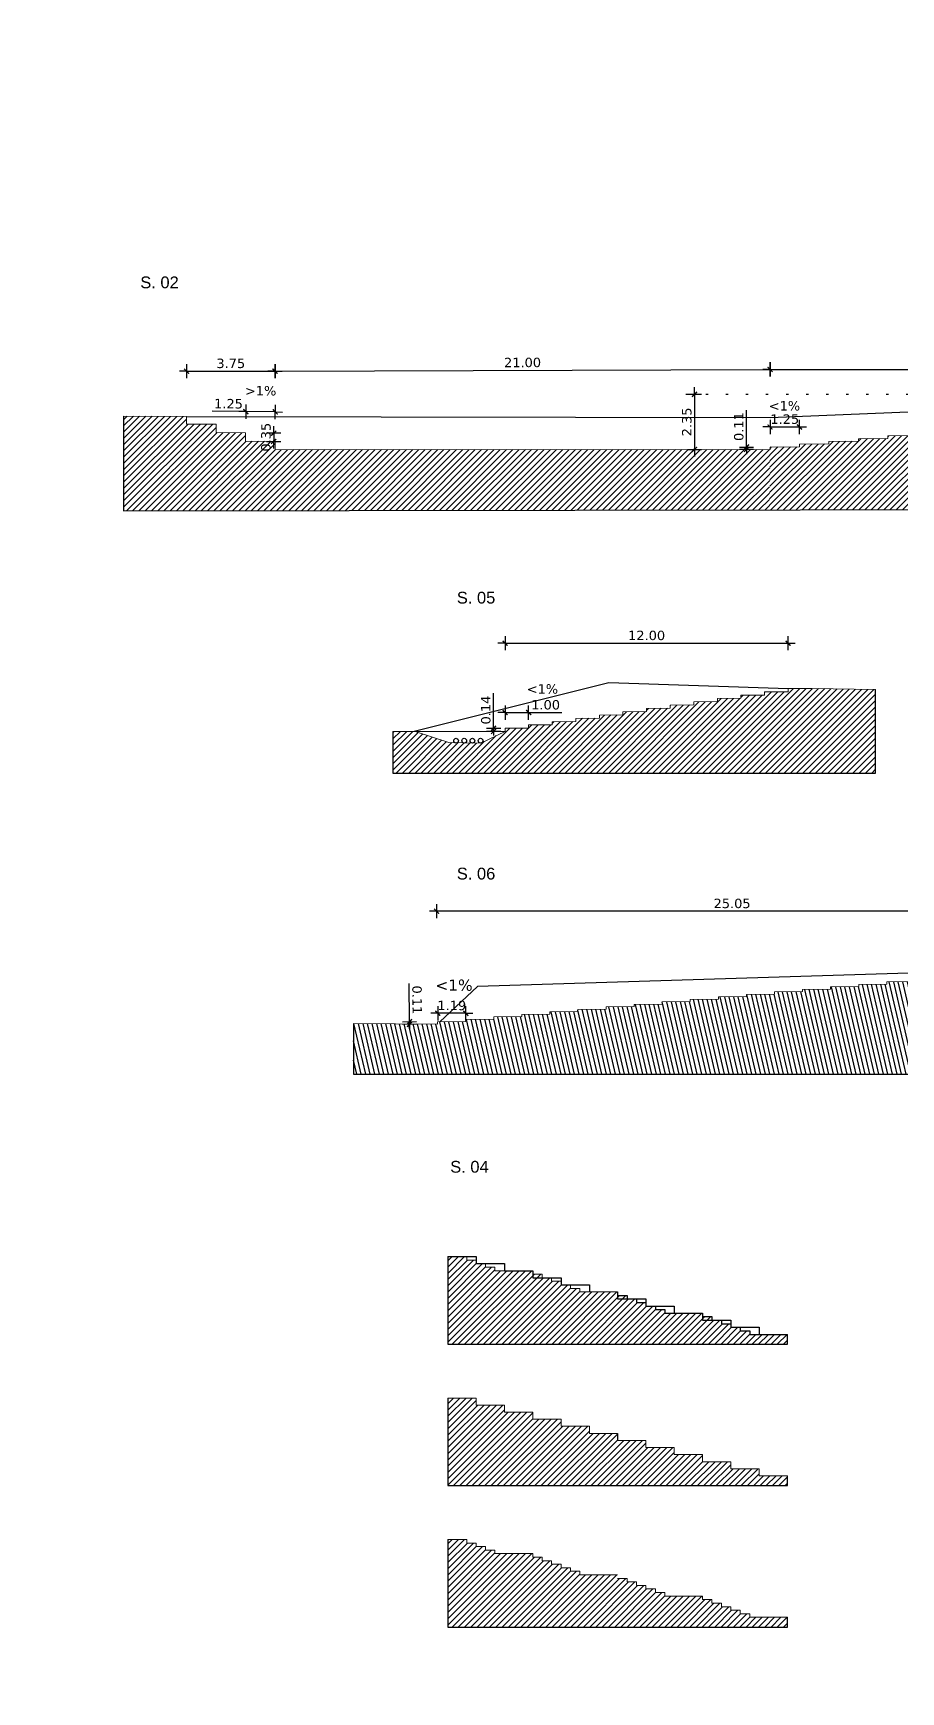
# Model space of a CAD drawing. Header units: metres. Extents: x -686 to 1359326, y 0 to 5497342.
# Drawn here: x 680902.1 to 680938.9, y 2748588.6 to 2748659 of the extents above; entities that cross this region are included whole.
import ezdxf
from ezdxf import colors
from ezdxf.entities.mleader import LeaderData, LeaderLine
from ezdxf.math import Vec2, Vec3

# ---------------------------------------------------------------- set-up
doc = ezdxf.new("R2010")
doc.units = ezdxf.units.M
doc.header["$LTSCALE"] = 5
doc.linetypes.add('XREF_MON_BUILDINGS$0$ACAD_ISO07W100', pattern=[3, 0, -3])
for name, color, linetype in [('00_XREF_MON_HSC_PAVEMENT', 7, 'Continuous'), ('00_XREF_MON_SHRUBS', 7, 'Continuous'), ('XREF_MON_BUILDINGS$0$01-TX-Length Dimensions', 251, 'Continuous'), ('XREF_MON_BUILDINGS$0$02-L-Profiles', 8, 'Continuous'), ('XREF_MON_BUILDINGS$0$A_TEXT_EDIT', 7, 'Continuous'), ('XREF_MON_BUILDINGS$0$COTAUX', 7, 'Continuous')]:
    doc.layers.add(name, color=color, linetype=linetype)
doc.layers.add('XREF_MON_BUILDINGS$0$00_AUX', color=3, linetype='Continuous', plot=False)
doc.layers.add('XREF_MON_BUILDINGS$0$02-L-Structures', color=4, linetype='Continuous', lineweight=15)
doc.layers.add('XREF_MON_SFT_SHRUBS$0$00-Signage', color=7, linetype='Continuous', lineweight=0)
doc.styles.add('XREF_MON_BUILDINGS$0$Arial_4', font='arial.ttf', dxfattribs={"height": 1.8})
doc.styles.add('XREF_MON_BUILDINGS$0$E200', font='verdana.ttf', dxfattribs={"height": 0.4})
doc.styles.add('XREF_MON_SFT_SHRUBS$0$TER-200', font='ARIALN.TTF', dxfattribs={"height": 1})
doc.dimstyles.new('XREF_MON_BUILDINGS$0$E200', dxfattribs={"dimscale": 0.03, "dimtxt": 12, "dimasz": 1, "dimexe": 0.1, "dimexo": 1, "dimgap": 4, "dimtad": 1, "dimzin": 0, "dimdsep": 46, "dimtxsty": 'XREF_MON_BUILDINGS$0$E200', "dimblk1": 'XREF_MON_BUILDINGS$0$LINCOT200', "dimblk2": 'XREF_MON_BUILDINGS$0$LINCOT200', "dimsah": 1, "dimcen": 0.1, "dimdle": 0.1, "dimse1": 1, "dimse2": 1, "dimclrt": 256, "dimadec": 0, "dimazin": 0, "dimtfac": 0.015385, "dimtofl": 0, "dimtmove": 0, "dimatfit": 3, "dimldrblk": 'XREF_MON_BUILDINGS$0$LINCOT200', "dimfxl": 1, "dimtolj": 1, "dimtzin": 0, "dimarcsym": 0})

# ---------------------------------------------------------------- blocks, each defined once
blk = doc.blocks.new('XREF_MON_BUILDINGS$0$LINCOT200')
for p, q in [((0, -10), (0, 10)), ((0, 0), (10, 0))]:
    blk.add_line(p, q)
at = {"const_width": 1.88}
blk.add_lwpolyline([(3.5, -3.5), (-3.5, 3.5)], dxfattribs=at)
at = {"layer": 'XREF_MON_BUILDINGS$0$COTAUX'}
blk.add_line((0, 0), (-1.2, 0), dxfattribs=at)
blk = doc.blocks.new('*D176')
at = {"layer": 'DEFPOINTS', "color": 0, "transparency": 16777216}
for p in [(680932.375, 2748641.428), (680933.369, 2748641.428), (680933.369, 2748641.323)]:
    blk.add_point(p, dxfattribs=at)
at = {"layer": 'XREF_MON_BUILDINGS$0$01-TX-Length Dimensions', "color": 0, "lineweight": -2, "transparency": 16777216}
for p, q in [((680932.375, 2748641.458), (680932.375, 2748642.991)), ((680932.375, 2748641.293), (680932.375, 2748641.263))]:
    blk.add_line(p, q, dxfattribs=at)
at = {"layer": 'XREF_MON_BUILDINGS$0$01-TX-Length Dimensions', "color": 0, "lineweight": -2, "transparency": 16777216, "xscale": 0.03, "yscale": 0.03, "zscale": 0.03}
for p, rotation in [((680932.375, 2748641.323), 90), ((680932.375, 2748641.428), 270)]:
    blk.add_blockref('XREF_MON_BUILDINGS$0$LINCOT200', p, dxfattribs=dict(at, rotation=rotation))
at = {"layer": 'XREF_MON_BUILDINGS$0$01-TX-Length Dimensions', "transparency": 16777216, "insert": (680932.047, 2748642.294), "char_height": 0.4, "attachment_point": 5, "rotation": 90, "style": 'XREF_MON_BUILDINGS$0$E200'}
blk.add_mtext('\\A1;0.11', dxfattribs=at)
blk = doc.blocks.new('*D177')
at = {"layer": 'DEFPOINTS', "color": 0, "transparency": 16777216}
for p in [(680957.098, 2748644.721), (680933.369, 2748640.051), (680957.098, 2748640.051)]:
    blk.add_point(p, dxfattribs=at)
at = {"layer": 'XREF_MON_BUILDINGS$0$01-TX-Length Dimensions', "color": 0, "lineweight": -2, "transparency": 16777216}
blk.add_line((680933.399, 2748644.721), (680957.068, 2748644.721), dxfattribs=at)
at = {"layer": 'XREF_MON_BUILDINGS$0$01-TX-Length Dimensions', "color": 0, "lineweight": -2, "transparency": 16777216, "xscale": 0.03, "yscale": 0.03, "zscale": 0.03, "rotation": 180}
blk.add_blockref('XREF_MON_BUILDINGS$0$LINCOT200', (680933.369, 2748644.721), dxfattribs=at)
at = {"layer": 'XREF_MON_BUILDINGS$0$01-TX-Length Dimensions', "color": 0, "lineweight": -2, "transparency": 16777216, "xscale": 0.03, "yscale": 0.03, "zscale": 0.03}
blk.add_blockref('XREF_MON_BUILDINGS$0$LINCOT200', (680957.098, 2748644.721), dxfattribs=at)
at = {"layer": 'XREF_MON_BUILDINGS$0$01-TX-Length Dimensions', "transparency": 16777216, "insert": (680945.234, 2748645.049), "char_height": 0.4, "attachment_point": 5, "style": 'XREF_MON_BUILDINGS$0$E200'}
blk.add_mtext('\\A1;23.75', dxfattribs=at)
blk = doc.blocks.new('*D178')
at = {"layer": 'DEFPOINTS', "color": 0, "transparency": 16777216}
for p in [(680957.098, 2748643.661), (680930.171, 2748641.323), (680957.098, 2748641.323)]:
    blk.add_point(p, dxfattribs=at)
at = {"layer": 'XREF_MON_BUILDINGS$0$01-TX-Length Dimensions', "color": 0, "lineweight": -2, "transparency": 16777216}
blk.add_line((680930.171, 2748643.631), (680930.171, 2748641.353), dxfattribs=at)
at = {"layer": 'XREF_MON_BUILDINGS$0$01-TX-Length Dimensions', "color": 0, "lineweight": -2, "transparency": 16777216, "xscale": 0.03, "yscale": 0.03, "zscale": 0.03}
for p, rotation in [((680930.171, 2748643.661), 90), ((680930.171, 2748641.323), 270)]:
    blk.add_blockref('XREF_MON_BUILDINGS$0$LINCOT200', p, dxfattribs=dict(at, rotation=rotation))
at = {"layer": 'XREF_MON_BUILDINGS$0$01-TX-Length Dimensions', "transparency": 16777216, "insert": (680929.843, 2748642.492), "char_height": 0.4, "attachment_point": 5, "rotation": 90, "style": 'XREF_MON_BUILDINGS$0$E200'}
blk.add_mtext('\\A1;2.35', dxfattribs=at)
blk = doc.blocks.new('*D179')
at = {"layer": 'DEFPOINTS', "color": 0, "transparency": 16777216}
for p in [(680911.148, 2748642.928), (680911.136, 2748641.677), (680912.386, 2748641.665)]:
    blk.add_point(p, dxfattribs=at)
at = {"layer": 'XREF_MON_BUILDINGS$0$01-TX-Length Dimensions', "color": 0, "lineweight": -2, "transparency": 16777216}
for p, q in [((680911.148, 2748642.928), (680909.724, 2748642.942)), ((680912.368, 2748642.915), (680911.178, 2748642.927))]:
    blk.add_line(p, q, dxfattribs=at)
at = {"layer": 'XREF_MON_BUILDINGS$0$01-TX-Length Dimensions', "color": 0, "lineweight": -2, "transparency": 16777216, "xscale": 0.03, "yscale": 0.03, "zscale": 0.03}
for p, rotation in [((680911.148, 2748642.928), 179.4270612937796), ((680912.398, 2748642.915), 359.4270612937797)]:
    blk.add_blockref('XREF_MON_BUILDINGS$0$LINCOT200', p, dxfattribs=dict(at, rotation=rotation))
at = {"layer": 'XREF_MON_BUILDINGS$0$01-TX-Length Dimensions', "transparency": 16777216, "insert": (680910.415, 2748643.263), "char_height": 0.4, "attachment_point": 5, "rotation": 359.42706, "style": 'XREF_MON_BUILDINGS$0$E200'}
blk.add_mtext('\\A1;1.25', dxfattribs=at)
blk = doc.blocks.new('*D159')
at = {"layer": 'DEFPOINTS', "color": 0, "transparency": 16777216}
for p in [(680911.136, 2748642.027), (680911.132, 2748641.677), (680912.328, 2748641.665)]:
    blk.add_point(p, dxfattribs=at)
at = {"layer": 'XREF_MON_BUILDINGS$0$01-TX-Length Dimensions', "color": 0, "lineweight": -2, "transparency": 16777216}
blk.add_line((680912.332, 2748641.985), (680912.329, 2748641.695), dxfattribs=at)
at = {"layer": 'XREF_MON_BUILDINGS$0$01-TX-Length Dimensions', "color": 0, "lineweight": -2, "transparency": 16777216, "xscale": 0.03, "yscale": 0.03, "zscale": 0.03}
for p, rotation in [((680912.332, 2748642.015), 89.42706130079189), ((680912.328, 2748641.665), 269.4270613007919)]:
    blk.add_blockref('XREF_MON_BUILDINGS$0$LINCOT200', p, dxfattribs=dict(at, rotation=rotation))
at = {"layer": 'XREF_MON_BUILDINGS$0$01-TX-Length Dimensions', "transparency": 16777216, "insert": (680912.002, 2748641.844), "char_height": 0.4, "attachment_point": 5, "rotation": 89.42706, "style": 'XREF_MON_BUILDINGS$0$E200'}
blk.add_mtext('\\A1;0.35', dxfattribs=at)
blk = doc.blocks.new('*D160')
at = {"layer": 'DEFPOINTS', "color": 0, "transparency": 16777216}
for p in [(680912.386, 2748644.644), (680908.636, 2748641.442), (680912.386, 2748641.442)]:
    blk.add_point(p, dxfattribs=at)
at = {"layer": 'XREF_MON_BUILDINGS$0$01-TX-Length Dimensions', "color": 0, "lineweight": -2, "transparency": 16777216}
blk.add_line((680908.666, 2748644.644), (680912.356, 2748644.644), dxfattribs=at)
at = {"layer": 'XREF_MON_BUILDINGS$0$01-TX-Length Dimensions', "color": 0, "lineweight": -2, "transparency": 16777216, "xscale": 0.03, "yscale": 0.03, "zscale": 0.03, "rotation": 180}
blk.add_blockref('XREF_MON_BUILDINGS$0$LINCOT200', (680908.636, 2748644.644), dxfattribs=at)
at = {"layer": 'XREF_MON_BUILDINGS$0$01-TX-Length Dimensions', "color": 0, "lineweight": -2, "transparency": 16777216, "xscale": 0.03, "yscale": 0.03, "zscale": 0.03}
blk.add_blockref('XREF_MON_BUILDINGS$0$LINCOT200', (680912.386, 2748644.644), dxfattribs=at)
at = {"layer": 'XREF_MON_BUILDINGS$0$01-TX-Length Dimensions', "transparency": 16777216, "insert": (680910.511, 2748644.972), "char_height": 0.4, "attachment_point": 5, "style": 'XREF_MON_BUILDINGS$0$E200'}
blk.add_mtext('\\A1;3.75', dxfattribs=at)
blk = doc.blocks.new('*D163')
at = {"layer": 'DEFPOINTS', "color": 0, "transparency": 16777216}
for p in [(680921.652, 2748629.499), (680922.137, 2748629.499), (680922.137, 2748629.369)]:
    blk.add_point(p, dxfattribs=at)
at = {"layer": 'XREF_MON_BUILDINGS$0$01-TX-Length Dimensions', "color": 0, "lineweight": -2, "transparency": 16777216}
for p, q in [((680921.652, 2748629.529), (680921.652, 2748630.985)), ((680921.652, 2748629.339), (680921.652, 2748629.309))]:
    blk.add_line(p, q, dxfattribs=at)
at = {"layer": 'XREF_MON_BUILDINGS$0$01-TX-Length Dimensions', "color": 0, "lineweight": -2, "transparency": 16777216, "xscale": 0.03, "yscale": 0.03, "zscale": 0.03}
for p, rotation in [((680921.652, 2748629.369), 89.99999998994228), ((680921.652, 2748629.499), 269.9999999899423)]:
    blk.add_blockref('XREF_MON_BUILDINGS$0$LINCOT200', p, dxfattribs=dict(at, rotation=rotation))
at = {"layer": 'XREF_MON_BUILDINGS$0$01-TX-Length Dimensions', "transparency": 16777216, "insert": (680921.324, 2748630.272), "char_height": 0.4, "attachment_point": 5, "rotation": 90, "style": 'XREF_MON_BUILDINGS$0$E200'}
blk.add_mtext('\\A1;0.14', dxfattribs=at)
blk = doc.blocks.new('*D164')
at = {"layer": 'DEFPOINTS', "color": 0, "transparency": 16777216}
for p in [(680934.137, 2748633.106), (680922.137, 2748629.369), (680934.137, 2748629.369)]:
    blk.add_point(p, dxfattribs=at)
at = {"layer": 'XREF_MON_BUILDINGS$0$01-TX-Length Dimensions', "color": 0, "lineweight": -2, "transparency": 16777216}
blk.add_line((680922.168, 2748633.106), (680934.108, 2748633.106), dxfattribs=at)
at = {"layer": 'XREF_MON_BUILDINGS$0$01-TX-Length Dimensions', "color": 0, "lineweight": -2, "transparency": 16777216, "xscale": 0.03, "yscale": 0.03, "zscale": 0.03}
for p, rotation in [((680922.138, 2748633.106), 179.9999999899423), ((680934.138, 2748633.106), 359.9999999899423)]:
    blk.add_blockref('XREF_MON_BUILDINGS$0$LINCOT200', p, dxfattribs=dict(at, rotation=rotation))
at = {"layer": 'XREF_MON_BUILDINGS$0$01-TX-Length Dimensions', "transparency": 16777216, "insert": (680928.138, 2748633.434), "char_height": 0.4, "attachment_point": 5, "rotation": 360, "style": 'XREF_MON_BUILDINGS$0$E200'}
blk.add_mtext('\\A1;12.00', dxfattribs=at)
blk = doc.blocks.new('*D165')
at = {"layer": 'DEFPOINTS', "color": 0, "transparency": 16777216}
for p in [(680922.137, 2748630.164), (680922.137, 2748629.499), (680923.137, 2748629.499)]:
    blk.add_point(p, dxfattribs=at)
at = {"layer": 'XREF_MON_BUILDINGS$0$01-TX-Length Dimensions', "color": 0, "lineweight": -2, "transparency": 16777216}
for p, q in [((680922.168, 2748630.164), (680923.108, 2748630.164)), ((680923.138, 2748630.164), (680924.546, 2748630.164))]:
    blk.add_line(p, q, dxfattribs=at)
at = {"layer": 'XREF_MON_BUILDINGS$0$01-TX-Length Dimensions', "color": 0, "lineweight": -2, "transparency": 16777216, "xscale": 0.03, "yscale": 0.03, "zscale": 0.03}
for p, rotation in [((680922.138, 2748630.164), 179.9999999899423), ((680923.138, 2748630.164), 359.9999999899423)]:
    blk.add_blockref('XREF_MON_BUILDINGS$0$LINCOT200', p, dxfattribs=dict(at, rotation=rotation))
at = {"layer": 'XREF_MON_BUILDINGS$0$01-TX-Length Dimensions', "transparency": 16777216, "insert": (680923.857, 2748630.492), "char_height": 0.4, "attachment_point": 5, "rotation": 360, "style": 'XREF_MON_BUILDINGS$0$E200'}
blk.add_mtext('\\A1;1.00', dxfattribs=at)
blk = doc.blocks.new('*D376')
at = {"layer": 'DEFPOINTS', "color": 0, "transparency": 16777216}
for p in [(680912.386, 2748644.644), (680933.369, 2748644.721), (680933.369, 2748644.721)]:
    blk.add_point(p, dxfattribs=at)
at = {"layer": 'XREF_MON_BUILDINGS$0$01-TX-Length Dimensions', "color": 0, "lineweight": -2, "transparency": 16777216}
blk.add_line((680912.417, 2748644.643), (680933.341, 2748644.72), dxfattribs=at)
at = {"layer": 'XREF_MON_BUILDINGS$0$01-TX-Length Dimensions', "color": 0, "lineweight": -2, "transparency": 16777216, "xscale": 0.03, "yscale": 0.03, "zscale": 0.03}
for p, rotation in [((680912.387, 2748644.643), 180.2104210781456), ((680933.371, 2748644.72), 0.2104210781456283)]:
    blk.add_blockref('XREF_MON_BUILDINGS$0$LINCOT200', p, dxfattribs=dict(at, rotation=rotation))
at = {"layer": 'XREF_MON_BUILDINGS$0$01-TX-Length Dimensions', "transparency": 16777216, "insert": (680922.878, 2748645.01), "char_height": 0.4, "attachment_point": 5, "rotation": 0.21042, "style": 'XREF_MON_BUILDINGS$0$E200'}
blk.add_mtext('\\A1;21.00', dxfattribs=at)
blk = doc.blocks.new('*D377')
at = {"layer": 'DEFPOINTS', "color": 0, "transparency": 16777216}
for p in [(680919.235, 2748621.739), (680919.235, 2748619.899), (680944.288, 2748619.899)]:
    blk.add_point(p, dxfattribs=at)
at = {"layer": 'XREF_MON_BUILDINGS$0$01-TX-Length Dimensions', "color": 0, "lineweight": -2, "transparency": 16777216}
blk.add_line((680944.259, 2748621.739), (680919.266, 2748621.739), dxfattribs=at)
at = {"layer": 'XREF_MON_BUILDINGS$0$01-TX-Length Dimensions', "color": 0, "lineweight": -2, "transparency": 16777216, "xscale": 0.03, "yscale": 0.03, "zscale": 0.03}
for p, rotation in [((680919.236, 2748621.739), 179.9999999945387), ((680944.289, 2748621.739), 359.9999999945387)]:
    blk.add_blockref('XREF_MON_BUILDINGS$0$LINCOT200', p, dxfattribs=dict(at, rotation=rotation))
at = {"layer": 'XREF_MON_BUILDINGS$0$01-TX-Length Dimensions', "transparency": 16777216, "insert": (680931.762, 2748622.067), "char_height": 0.4, "attachment_point": 5, "rotation": 360, "style": 'XREF_MON_BUILDINGS$0$E200'}
blk.add_mtext('\\A1;25.05', dxfattribs=at)
blk = doc.blocks.new('*D378')
at = {"layer": 'DEFPOINTS', "color": 0, "transparency": 16777216}
for p in [(680918.086, 2748617.054), (680919.278, 2748617.065), (680919.279, 2748616.955)]:
    blk.add_point(p, dxfattribs=at)
at = {"layer": 'XREF_MON_BUILDINGS$0$01-TX-Length Dimensions', "color": 0, "lineweight": -2, "transparency": 16777216}
for p, q in [((680918.087, 2748617.083), (680918.071, 2748618.671)), ((680918.088, 2748616.913), (680918.089, 2748616.883))]:
    blk.add_line(p, q, dxfattribs=at)
at = {"layer": 'XREF_MON_BUILDINGS$0$01-TX-Length Dimensions', "color": 0, "lineweight": -2, "transparency": 16777216, "xscale": 0.03, "yscale": 0.03, "zscale": 0.03}
for p, rotation in [((680918.088, 2748616.943), 90.57293870323842), ((680918.087, 2748617.053), 270.5729387032384)]:
    blk.add_blockref('XREF_MON_BUILDINGS$0$LINCOT200', p, dxfattribs=dict(at, rotation=rotation))
at = {"layer": 'XREF_MON_BUILDINGS$0$01-TX-Length Dimensions', "transparency": 16777216, "insert": (680918.406, 2748617.978), "char_height": 0.4, "attachment_point": 5, "rotation": 270.57294, "style": 'XREF_MON_BUILDINGS$0$E200'}
blk.add_mtext('\\A1;0.11', dxfattribs=at)
blk = doc.blocks.new('*D331')
at = {"layer": 'DEFPOINTS', "color": 0, "transparency": 16777216}
for p in [(680919.285, 2748617.412), (680919.285, 2748616.67), (680920.475, 2748616.67)]:
    blk.add_point(p, dxfattribs=at)
at = {"layer": 'XREF_MON_BUILDINGS$0$01-TX-Length Dimensions', "color": 0, "lineweight": -2, "transparency": 16777216}
blk.add_line((680920.445, 2748617.412), (680919.315, 2748617.412), dxfattribs=at)
at = {"layer": 'XREF_MON_BUILDINGS$0$01-TX-Length Dimensions', "color": 0, "lineweight": -2, "transparency": 16777216, "xscale": 0.03, "yscale": 0.03, "zscale": 0.03}
for p, rotation in [((680919.285, 2748617.412), 179.9999995130582), ((680920.475, 2748617.412), 359.9999995130581)]:
    blk.add_blockref('XREF_MON_BUILDINGS$0$LINCOT200', p, dxfattribs=dict(at, rotation=rotation))
at = {"layer": 'XREF_MON_BUILDINGS$0$01-TX-Length Dimensions', "transparency": 16777216, "insert": (680919.88, 2748617.74), "char_height": 0.4, "attachment_point": 5, "rotation": 360, "style": 'XREF_MON_BUILDINGS$0$E200'}
blk.add_mtext('\\A1;1.19', dxfattribs=at)
blk = doc.blocks.new('XREF_MON_BUILDINGS')
at = {"layer": 'XREF_MON_BUILDINGS$0$02-L-Profiles'}
h = blk.add_hatch(dxfattribs=at)
h.set_pattern_fill('ANSI31', color=256, scale=1.5)
h.set_pattern_definition([(45, (680960.10965, 2748532.61131), (-0.13258252, 0.13258252), [])])
h.paths.add_polyline_path([(680963.348, 2748643.911), (680957.098, 2748643.661), (680957.098, 2748643.556), (680955.849, 2748643.543), (680955.849, 2748643.438), (680954.6, 2748643.426), (680954.6, 2748643.321), (680953.351, 2748643.308), (680953.351, 2748643.203), (680952.102, 2748643.191), (680952.102, 2748643.086), (680950.853, 2748643.073), (680950.853, 2748642.968), (680949.604, 2748642.956), (680949.604, 2748642.851), (680948.356, 2748642.838), (680948.356, 2748642.733), (680947.107, 2748642.721), (680947.107, 2748642.616), (680945.858, 2748642.603), (680945.858, 2748642.498), (680944.609, 2748642.486), (680944.609, 2748642.381), (680943.36, 2748642.368), (680943.36, 2748642.263), (680942.111, 2748642.251), (680942.111, 2748642.146), (680940.863, 2748642.133), (680940.863, 2748642.028), (680939.614, 2748642.016), (680939.614, 2748641.911), (680938.365, 2748641.898), (680938.365, 2748641.793), (680937.116, 2748641.781), (680937.116, 2748641.676), (680935.867, 2748641.663), (680935.867, 2748641.558), (680934.618, 2748641.546), (680934.618, 2748641.441), (680933.369, 2748641.428), (680933.369, 2748641.323), (680933.347, 2748638.76), (680963.348, 2748638.801)])
h = blk.add_hatch(dxfattribs=at)
h.set_pattern_fill('ANSI31', color=256, scale=1.5)
h.set_pattern_definition([(45, (680966.94765, 2748532.53425), (-0.13258252, 0.13258252), [])])
h.paths.add_polyline_path([(680933.369, 2748641.323), (680912.386, 2748641.315), (680912.386, 2748641.665), (680911.136, 2748641.677), (680911.136, 2748642.027), (680909.886, 2748642.04), (680909.886, 2748642.39), (680908.636, 2748642.402), (680908.636, 2748642.715), (680905.968, 2748642.741), (680905.968, 2748638.724), (680933.345, 2748638.76)])
h = blk.add_hatch(dxfattribs=at)
h.set_pattern_fill('ANSI31', color=256, scale=1.5)
h.set_pattern_definition([(45, (682015.41395, 2748469.40147), (-0.13258252, 0.13258252), [])])
h.paths.add_polyline_path([(680922.137, 2748629.369), (680921.115, 2748628.871), (680919.754, 2748628.891), (680918.321, 2748629.369), (680917.38, 2748629.369), (680917.38, 2748627.601), (680937.837, 2748627.601), (680937.837, 2748631.139), (680935.137, 2748631.189), (680934.137, 2748631.179), (680934.137, 2748631.049), (680933.137, 2748631.039), (680933.137, 2748630.909), (680932.137, 2748630.899), (680932.137, 2748630.769), (680931.137, 2748630.759), (680931.137, 2748630.629), (680930.137, 2748630.619), (680930.137, 2748630.489), (680929.137, 2748630.479), (680929.137, 2748630.349), (680928.137, 2748630.339), (680928.137, 2748630.209), (680927.137, 2748630.199), (680927.137, 2748630.069), (680926.137, 2748630.059), (680926.137, 2748629.929), (680925.137, 2748629.919), (680925.137, 2748629.789), (680924.137, 2748629.779), (680924.137, 2748629.649), (680923.137, 2748629.639), (680923.137, 2748629.509), (680922.137, 2748629.499)])
h = blk.add_hatch(dxfattribs=at)
h.set_pattern_fill('ANSI31', color=256, scale=1.5, angle=-121.90191)
h.set_pattern_definition([(283.098087, (680418.2641, 2748809.0487), (0.18262191, 0.042491024), [])])
h.paths.add_polyline_path([(680915.711, 2748616.983), (680919.279, 2748616.955), (680919.279, 2748617.049), (680920.469, 2748617.06), (680920.469, 2748617.154), (680921.659, 2748617.166), (680921.659, 2748617.26), (680922.849, 2748617.272), (680922.849, 2748617.366), (680924.039, 2748617.378), (680924.039, 2748617.472), (680925.229, 2748617.484), (680925.229, 2748617.578), (680926.419, 2748617.59), (680926.419, 2748617.684), (680927.609, 2748617.696), (680927.609, 2748617.79), (680928.799, 2748617.802), (680928.799, 2748617.896), (680929.989, 2748617.908), (680929.989, 2748618.002), (680931.179, 2748618.014), (680931.179, 2748618.108), (680932.369, 2748618.119), (680932.369, 2748618.213), (680933.559, 2748618.225), (680933.559, 2748618.319), (680934.749, 2748618.331), (680934.749, 2748618.425), (680935.939, 2748618.437), (680935.939, 2748618.531), (680937.129, 2748618.543), (680937.129, 2748618.637), (680938.319, 2748618.649), (680938.319, 2748618.743), (680939.509, 2748618.755), (680939.509, 2748618.849), (680940.699, 2748618.861), (680940.699, 2748618.955), (680941.889, 2748618.967), (680941.889, 2748619.061), (680943.079, 2748619.073), (680943.079, 2748619.167), (680944.269, 2748619.178), (680944.269, 2748619.272), (680947.924, 2748619.162), (680947.792, 2748614.833), (680915.711, 2748614.833)])
h = blk.add_hatch(dxfattribs=at)
h.set_pattern_fill('ANSI31', color=256, scale=1.5)
h.set_pattern_definition([(45, (681026.1578, 2748499.90118), (-0.13258252, 0.13258252), [])])
h.paths.add_polyline_path([(680930.51, 2748604.694), (680928.91, 2748604.694), (680928.91, 2748604.844), (680928.51, 2748604.844), (680928.51, 2748604.994), (680928.11, 2748604.994), (680928.11, 2748605.144), (680927.71, 2748605.144), (680927.71, 2748605.294), (680927.31, 2748605.294), (680927.31, 2748605.444), (680926.91, 2748605.444), (680926.91, 2748605.594), (680925.31, 2748605.594), (680925.31, 2748605.744), (680924.91, 2748605.744), (680924.91, 2748605.894), (680924.51, 2748605.894), (680924.51, 2748606.044), (680924.11, 2748606.044), (680924.11, 2748606.194), (680923.71, 2748606.194), (680923.71, 2748606.344), (680923.31, 2748606.344), (680923.31, 2748606.494), (680921.71, 2748606.494), (680921.71, 2748606.644), (680921.31, 2748606.644), (680921.31, 2748606.794), (680920.91, 2748606.794), (680920.91, 2748606.944), (680920.51, 2748606.944), (680920.51, 2748607.094), (680920.11, 2748607.094), (680919.71, 2748607.094), (680919.71, 2748603.38), (680934.11, 2748603.38), (680934.11, 2748603.794), (680932.51, 2748603.794), (680932.51, 2748603.944), (680932.11, 2748603.944), (680932.11, 2748604.094), (680931.71, 2748604.094), (680931.71, 2748604.244), (680931.31, 2748604.244), (680931.31, 2748604.394), (680930.91, 2748604.394), (680930.91, 2748604.544), (680930.51, 2748604.544)])
h = blk.add_hatch(dxfattribs=at)
h.set_pattern_fill('ANSI31', color=256, scale=1.5)
h.set_pattern_definition([(45, (680919.71012, 2748601.38004), (-0.1325825, 0.1325825), [])])
h.paths.add_polyline_path([(680930.51, 2748598.694), (680929.31, 2748598.694), (680929.31, 2748598.994), (680928.11, 2748598.994), (680928.11, 2748599.294), (680926.91, 2748599.294), (680926.91, 2748599.594), (680925.71, 2748599.594), (680925.71, 2748599.894), (680924.51, 2748599.894), (680924.51, 2748600.194), (680923.31, 2748600.194), (680923.31, 2748600.494), (680922.11, 2748600.494), (680922.11, 2748600.794), (680920.91, 2748600.794), (680920.91, 2748601.094), (680919.71, 2748601.094), (680919.71, 2748597.38), (680934.11, 2748597.38), (680934.11, 2748597.794), (680932.91, 2748597.794), (680932.91, 2748598.094), (680931.71, 2748598.094), (680931.71, 2748598.394), (680930.51, 2748598.394)])
h = blk.add_hatch(dxfattribs=at)
h.set_pattern_fill('ANSI31', color=256, scale=1.5)
h.set_pattern_definition([(45, (681026.1578, 2748487.90118), (-0.13258252, 0.13258252), [])])
h.paths.add_polyline_path([(680930.51, 2748592.694), (680928.91, 2748592.694), (680928.91, 2748592.844), (680928.51, 2748592.844), (680928.51, 2748592.994), (680928.11, 2748592.994), (680928.11, 2748593.144), (680927.71, 2748593.144), (680927.71, 2748593.294), (680927.31, 2748593.294), (680927.31, 2748593.444), (680926.91, 2748593.444), (680926.91, 2748593.594), (680925.31, 2748593.594), (680925.31, 2748593.744), (680924.91, 2748593.744), (680924.91, 2748593.894), (680924.51, 2748593.894), (680924.51, 2748594.044), (680924.11, 2748594.044), (680924.11, 2748594.194), (680923.71, 2748594.194), (680923.71, 2748594.344), (680923.31, 2748594.344), (680923.31, 2748594.494), (680921.71, 2748594.494), (680921.71, 2748594.644), (680921.31, 2748594.644), (680921.31, 2748594.794), (680920.91, 2748594.794), (680920.91, 2748594.944), (680920.51, 2748594.944), (680920.51, 2748595.094), (680920.11, 2748595.094), (680919.71, 2748595.094), (680919.71, 2748591.38), (680934.11, 2748591.38), (680934.11, 2748591.794), (680932.51, 2748591.794), (680932.51, 2748591.944), (680932.11, 2748591.944), (680932.11, 2748592.094), (680931.71, 2748592.094), (680931.71, 2748592.244), (680931.31, 2748592.244), (680931.31, 2748592.394), (680930.91, 2748592.394), (680930.91, 2748592.544), (680930.51, 2748592.544)])
at = {"layer": 'XREF_MON_BUILDINGS$0$00_AUX', "ltscale": 0.3}
blk.add_line((680929.31, 2748604.694), (680930.51, 2748604.694), dxfattribs=at)
at = {"layer": 'XREF_MON_BUILDINGS$0$00_AUX'}
for points in [[(680905.968, 2748642.741), (680905.968, 2748638.724), (680963.348, 2748638.801)], [(680917.38, 2748629.369), (680917.38, 2748627.601), (680937.837, 2748627.601), (680937.837, 2748631.139)], [(680915.711, 2748616.983), (680915.711, 2748614.833), (680947.792, 2748614.833), (680947.924, 2748619.162)], [(680919.71, 2748607.094), (680919.71, 2748603.38), (680934.11, 2748603.38), (680934.11, 2748603.794)], [(680919.71, 2748601.094), (680919.71, 2748597.38), (680934.11, 2748597.38), (680934.11, 2748597.794)], [(680919.71, 2748595.094), (680919.71, 2748591.38), (680934.11, 2748591.38), (680934.11, 2748591.794)]]:
    blk.add_lwpolyline(points, dxfattribs=at)
at = {"layer": 'XREF_MON_BUILDINGS$0$01-TX-Length Dimensions'}
blk.add_line((680933.399, 2748642.278), (680934.588, 2748642.278), dxfattribs=at)
at = {"layer": 'XREF_MON_BUILDINGS$0$01-TX-Length Dimensions', "linetype": 'XREF_MON_BUILDINGS$0$ACAD_ISO07W100', "ltscale": 0.05}
blk.add_lwpolyline([(680957.098, 2748643.661), (680929.355, 2748643.661)], dxfattribs=at)
at = {"layer": 'XREF_MON_BUILDINGS$0$02-L-Profiles'}
for p, q in [((680919.71, 2748607.094), (680920.91, 2748607.094)), ((680920.91, 2748607.094), (680920.91, 2748606.794)), ((680920.91, 2748606.794), (680922.11, 2748606.794)), ((680922.11, 2748606.794), (680922.11, 2748606.494)), ((680922.11, 2748606.494), (680923.31, 2748606.494)), ((680922.11, 2748606.494), (680923.31, 2748606.494)), ((680922.11, 2748606.494), (680923.31, 2748606.494)), ((680923.31, 2748606.494), (680923.31, 2748606.194)), ((680923.31, 2748606.194), (680924.51, 2748606.194)), ((680924.51, 2748606.194), (680924.51, 2748605.894)), ((680924.51, 2748605.894), (680925.71, 2748605.894)), ((680925.71, 2748605.894), (680925.71, 2748605.594)), ((680926.91, 2748605.594), (680926.91, 2748605.294)), ((680926.91, 2748605.294), (680928.11, 2748605.294)), ((680928.11, 2748605.294), (680928.11, 2748604.994)), ((680928.11, 2748604.994), (680929.31, 2748604.994)), ((680929.31, 2748604.994), (680929.31, 2748604.694)), ((680930.51, 2748604.694), (680930.51, 2748604.394)), ((680930.51, 2748604.694), (680930.51, 2748604.394)), ((680930.51, 2748604.394), (680931.71, 2748604.394)), ((680931.71, 2748604.394), (680931.71, 2748604.094)), ((680931.71, 2748604.094), (680932.91, 2748604.094)), ((680932.91, 2748604.094), (680932.91, 2748603.794)), ((680932.91, 2748603.794), (680934.11, 2748603.794)), ((680926.91, 2748599.594), (680926.91, 2748599.294))]:
    blk.add_line(p, q, dxfattribs=at)
for points in [[(680908.636, 2748642.715), (680933.369, 2748642.673), (680957.098, 2748643.661)], [(680918.232, 2748629.366), (680926.53, 2748631.439), (680934.137, 2748631.179)], [(680944.269, 2748619.272), (680920.975, 2748618.543), (680919.375, 2748617.045)], [(680926.91, 2748605.444), (680927.31, 2748605.444), (680927.31, 2748605.294), (680927.71, 2748605.294), (680927.71, 2748605.144), (680928.11, 2748605.144), (680928.11, 2748604.994)], [(680928.11, 2748604.994), (680928.51, 2748604.994), (680928.51, 2748604.844), (680928.91, 2748604.844), (680928.91, 2748604.694), (680929.31, 2748604.694), (680929.31, 2748604.694)], [(680930.51, 2748604.544), (680930.91, 2748604.544), (680930.91, 2748604.394), (680931.31, 2748604.394), (680931.31, 2748604.244), (680931.71, 2748604.244), (680931.71, 2748604.094)], [(680931.71, 2748604.094), (680932.11, 2748604.094), (680932.11, 2748603.944), (680932.51, 2748603.944), (680932.51, 2748603.794), (680932.91, 2748603.794), (680932.91, 2748603.794)]]:
    blk.add_lwpolyline(points, dxfattribs=at)
for centre in [(680920.06, 2748628.973), (680920.406, 2748628.973), (680920.753, 2748628.973), (680921.099, 2748628.973)]:
    blk.add_circle(centre, 0.1, dxfattribs=at)
at = {"layer": 'XREF_MON_BUILDINGS$0$02-L-Structures'}
blk.add_line((680919.279, 2748616.955), (680915.711, 2748616.983), dxfattribs=at)
at = {"layer": 'XREF_MON_BUILDINGS$0$02-L-Structures', "ltscale": 0.3}
for p, q in [((680919.71, 2748601.094), (680920.91, 2748601.094)), ((680920.91, 2748601.094), (680920.91, 2748600.794)), ((680920.91, 2748600.794), (680922.11, 2748600.794)), ((680922.11, 2748600.794), (680922.11, 2748600.494)), ((680922.11, 2748600.494), (680923.31, 2748600.494)), ((680922.11, 2748600.494), (680923.31, 2748600.494)), ((680922.11, 2748600.494), (680923.31, 2748600.494)), ((680923.31, 2748600.494), (680923.31, 2748600.194)), ((680923.31, 2748600.194), (680924.51, 2748600.194)), ((680924.51, 2748600.194), (680924.51, 2748599.894)), ((680924.51, 2748599.894), (680925.71, 2748599.894)), ((680925.71, 2748599.894), (680925.71, 2748599.594)), ((680925.71, 2748599.594), (680926.91, 2748599.594)), ((680925.71, 2748599.594), (680926.91, 2748599.594)), ((680926.91, 2748599.294), (680928.11, 2748599.294)), ((680928.11, 2748599.294), (680928.11, 2748598.994)), ((680928.11, 2748598.994), (680929.31, 2748598.994)), ((680929.31, 2748598.994), (680929.31, 2748598.694)), ((680929.31, 2748598.694), (680930.51, 2748598.694)), ((680930.51, 2748598.694), (680930.51, 2748598.394)), ((680930.51, 2748598.694), (680930.51, 2748598.394)), ((680930.51, 2748598.394), (680931.71, 2748598.394)), ((680931.71, 2748598.394), (680931.71, 2748598.094)), ((680931.71, 2748598.094), (680932.91, 2748598.094)), ((680932.91, 2748598.094), (680932.91, 2748597.794)), ((680932.91, 2748597.794), (680934.11, 2748597.794))]:
    blk.add_line(p, q, dxfattribs=at)
at = {"layer": 'XREF_MON_BUILDINGS$0$02-L-Structures'}
for points in [[(680939.614, 2748641.911), (680938.365, 2748641.898), (680938.365, 2748641.793), (680937.116, 2748641.781), (680937.116, 2748641.676), (680935.867, 2748641.663), (680935.867, 2748641.558), (680934.618, 2748641.546), (680934.618, 2748641.441), (680933.369, 2748641.428), (680933.369, 2748641.323), (680912.386, 2748641.315)], [(680912.386, 2748641.315), (680912.386, 2748641.665), (680911.136, 2748641.677), (680911.136, 2748642.027), (680909.886, 2748642.04), (680909.886, 2748642.39), (680908.636, 2748642.402), (680908.636, 2748642.715), (680905.968, 2748642.741)], [(680935.137, 2748631.189), (680934.137, 2748631.179), (680934.137, 2748631.049), (680933.137, 2748631.039), (680933.137, 2748630.909), (680932.137, 2748630.899), (680932.137, 2748630.769), (680931.137, 2748630.759), (680931.137, 2748630.629), (680930.137, 2748630.619), (680930.137, 2748630.489), (680929.137, 2748630.479), (680929.137, 2748630.349), (680928.137, 2748630.339), (680928.137, 2748630.209), (680927.137, 2748630.199), (680927.137, 2748630.069), (680926.137, 2748630.059), (680926.137, 2748629.929), (680925.137, 2748629.919), (680925.137, 2748629.789), (680924.137, 2748629.779), (680924.137, 2748629.649), (680923.137, 2748629.639), (680923.137, 2748629.509), (680922.137, 2748629.499), (680922.137, 2748629.369)], [(680937.837, 2748631.139), (680935.137, 2748631.189)], [(680922.137, 2748629.369), (680917.38, 2748629.369)], [(680922.137, 2748629.369), (680921.115, 2748628.871), (680919.754, 2748628.891), (680918.321, 2748629.369)], [(680938.319, 2748618.649), (680937.129, 2748618.637), (680937.129, 2748618.543)], [(680939.509, 2748618.755), (680938.319, 2748618.743), (680938.319, 2748618.649)], [(680929.989, 2748617.908), (680928.799, 2748617.896), (680928.799, 2748617.802)], [(680931.179, 2748618.014), (680929.989, 2748618.002), (680929.989, 2748617.908)], [(680932.369, 2748618.119), (680931.179, 2748618.108), (680931.179, 2748618.014)], [(680933.559, 2748618.225), (680932.369, 2748618.213), (680932.369, 2748618.119)], [(680934.749, 2748618.331), (680933.559, 2748618.319), (680933.559, 2748618.225)], [(680935.939, 2748618.437), (680934.749, 2748618.425), (680934.749, 2748618.331)], [(680937.129, 2748618.543), (680935.939, 2748618.531), (680935.939, 2748618.437)], [(680922.849, 2748617.272), (680921.659, 2748617.26), (680921.659, 2748617.166)], [(680924.039, 2748617.378), (680922.849, 2748617.366), (680922.849, 2748617.272)], [(680925.229, 2748617.484), (680924.039, 2748617.472), (680924.039, 2748617.378)], [(680926.419, 2748617.59), (680925.229, 2748617.578), (680925.229, 2748617.484)], [(680927.609, 2748617.696), (680926.419, 2748617.684), (680926.419, 2748617.59)], [(680928.799, 2748617.802), (680927.609, 2748617.79), (680927.609, 2748617.696)], [(680920.469, 2748617.06), (680919.279, 2748617.049), (680919.279, 2748616.955)], [(680921.659, 2748617.166), (680920.469, 2748617.154), (680920.469, 2748617.06)]]:
    blk.add_lwpolyline(points, dxfattribs=at)
at = {"layer": 'XREF_MON_BUILDINGS$0$02-L-Structures', "ltscale": 0.3}
for points in [[(680926.91, 2748605.594), (680925.31, 2748605.594), (680925.31, 2748605.744), (680924.91, 2748605.744), (680924.91, 2748605.894), (680924.51, 2748605.894), (680924.51, 2748606.044), (680924.11, 2748606.044), (680924.11, 2748606.194), (680923.71, 2748606.194), (680923.71, 2748606.344), (680923.31, 2748606.344), (680923.31, 2748606.494), (680921.71, 2748606.494), (680921.71, 2748606.644), (680921.31, 2748606.644), (680921.31, 2748606.794), (680920.91, 2748606.794), (680920.91, 2748606.944), (680920.51, 2748606.944), (680920.51, 2748607.094), (680920.11, 2748607.094), (680919.71, 2748607.094)], [(680934.11, 2748603.794), (680932.51, 2748603.794), (680932.51, 2748603.944), (680932.11, 2748603.944), (680932.11, 2748604.094), (680931.71, 2748604.094), (680931.71, 2748604.244), (680931.31, 2748604.244), (680931.31, 2748604.394), (680930.91, 2748604.394), (680930.91, 2748604.544), (680930.51, 2748604.544), (680930.51, 2748604.694), (680928.91, 2748604.694), (680928.91, 2748604.844), (680928.51, 2748604.844), (680928.51, 2748604.994), (680928.11, 2748604.994), (680928.11, 2748605.144), (680927.71, 2748605.144), (680927.71, 2748605.294), (680927.31, 2748605.294), (680927.31, 2748605.444), (680926.91, 2748605.444)], [(680926.91, 2748593.594), (680925.31, 2748593.594), (680925.31, 2748593.744), (680924.91, 2748593.744), (680924.91, 2748593.894), (680924.51, 2748593.894), (680924.51, 2748594.044), (680924.11, 2748594.044), (680924.11, 2748594.194), (680923.71, 2748594.194), (680923.71, 2748594.344), (680923.31, 2748594.344), (680923.31, 2748594.494), (680921.71, 2748594.494), (680921.71, 2748594.644), (680921.31, 2748594.644), (680921.31, 2748594.794), (680920.91, 2748594.794), (680920.91, 2748594.944), (680920.51, 2748594.944), (680920.51, 2748595.094), (680920.11, 2748595.094), (680919.71, 2748595.094)], [(680934.11, 2748591.794), (680932.51, 2748591.794), (680932.51, 2748591.944), (680932.11, 2748591.944), (680932.11, 2748592.094), (680931.71, 2748592.094), (680931.71, 2748592.244), (680931.31, 2748592.244), (680931.31, 2748592.394), (680930.91, 2748592.394), (680930.91, 2748592.544), (680930.51, 2748592.544), (680930.51, 2748592.694), (680928.91, 2748592.694), (680928.91, 2748592.844), (680928.51, 2748592.844), (680928.51, 2748592.994), (680928.11, 2748592.994), (680928.11, 2748593.144), (680927.71, 2748593.144), (680927.71, 2748593.294), (680927.31, 2748593.294), (680927.31, 2748593.444), (680926.91, 2748593.444)]]:
    blk.add_lwpolyline(points, dxfattribs=at)
at = {"layer": 'XREF_MON_BUILDINGS$0$01-TX-Length Dimensions', "xscale": 0.03, "yscale": 0.03, "zscale": 0.03, "rotation": 180}
blk.add_blockref('XREF_MON_BUILDINGS$0$LINCOT200', (680933.369, 2748642.278), dxfattribs=at)
at = {"layer": 'XREF_MON_BUILDINGS$0$01-TX-Length Dimensions', "xscale": 0.03, "yscale": 0.03, "zscale": 0.03}
blk.add_blockref('XREF_MON_BUILDINGS$0$LINCOT200', (680934.618, 2748642.278), dxfattribs=at)
at = {"layer": 'XREF_MON_BUILDINGS$0$01-TX-Length Dimensions', "char_height": 0.4, "attachment_point": 5, "style": 'XREF_MON_BUILDINGS$0$E200'}
for s, insert in [('\\A1;>1%', (680911.776, 2748643.811)), ('\\A1;<1%', (680933.981, 2748643.172)), ('\\A1;1.25', (680933.994, 2748642.607)), ('\\A1;<1%', (680923.72, 2748631.163))]:
    blk.add_mtext(s, dxfattribs=dict(at, insert=insert))
at = {"layer": 'XREF_MON_BUILDINGS$0$01-TX-Length Dimensions', "insert": (680919.972, 2748618.599), "char_height": 0.476, "attachment_point": 5, "rotation": 0, "style": 'XREF_MON_BUILDINGS$0$E200'}
blk.add_mtext('\\A1;<1%', dxfattribs=at)
at = {"layer": 'XREF_MON_BUILDINGS$0$A_TEXT_EDIT', "color": 22, "lineweight": 211, "char_height": 0.5, "attachment_point": 1, "rotation": 0.00007, "line_spacing_factor": 0.938532, "style": 'XREF_MON_BUILDINGS$0$Arial_4'}
for s, insert in [('S. 02', (680906.674, 2748648.66)), ('S. 05', (680920.093, 2748635.288)), ('S. 06', (680920.093, 2748623.585)), ('S. 04', (680919.812, 2748611.151))]:
    blk.add_mtext_dynamic_manual_height_columns(s, width=4.64077, gutter_width=0.02, heights=[0], dxfattribs=dict(at, insert=insert))
at = {"layer": 'XREF_MON_BUILDINGS$0$01-TX-Length Dimensions'}
for p1, p2, distance, picture, middle in [((680908.636, 2748641.442), (680912.386, 2748641.442), 3.201, '*D160', (680910.511, 2748644.972)), ((680922.137, 2748629.369), (680934.137, 2748629.369), 3.737, '*D164', (680928.137, 2748633.434)), ((680944.288, 2748619.899), (680919.235, 2748619.899), -1.84, '*D377', (680931.762, 2748622.067))]:
    dim = blk.add_aligned_dim(p1=p1, p2=p2, distance=distance, dimstyle='XREF_MON_BUILDINGS$0$E200', dxfattribs=at)
    dim.commit()
    dim.dimension.update_dxf_attribs({"geometry": picture, "text_midpoint": middle})
for p1, p2, distance, text, picture, middle in [((680912.386, 2748644.644), (680933.369, 2748644.721), 0, '21.00', '*D376', (680922.876, 2748645.01)), ((680922.137, 2748629.369), (680922.137, 2748629.499), 0.485, '0.14', '*D163', (680921.324, 2748630.272))]:
    dim = blk.add_aligned_dim(p1=p1, p2=p2, distance=distance, text=text, dimstyle='XREF_MON_BUILDINGS$0$E200', dxfattribs=at)
    dim.commit()
    dim.dimension.update_dxf_attribs({"geometry": picture, "text_midpoint": middle})
for base, p1, p2, angle, text, picture, middle, dimtype in [((680957.098, 2748644.721), (680933.369, 2748640.051), (680957.098, 2748640.051), 360, '23.75', '*D177', (680945.234, 2748644.721), 129), ((680930.171, 2748641.323), (680957.098, 2748643.661), (680957.098, 2748641.323), 270, '2.35', '*D178', (680930.171, 2748642.492), 129), ((680932.375, 2748641.428), (680933.369, 2748641.323), (680933.369, 2748641.428), 90, '0.11', '*D176', (680932.375, 2748642.294), 128)]:
    dim = blk.add_linear_dim(base=base, p1=p1, p2=p2, angle=angle, text=text, dimstyle='XREF_MON_BUILDINGS$0$E200', dxfattribs=at)
    dim.commit()
    dim.dimension.update_dxf_attribs({"geometry": picture, "text_midpoint": middle, "dimtype": dimtype})
for base, p1, p2, angle, picture, middle in [((680911.148, 2748642.928), (680912.386, 2748641.665), (680911.136, 2748641.677), 179.42706, '*D179', (680910.412, 2748642.935)), ((680912.328, 2748641.665), (680911.136, 2748642.027), (680911.132, 2748641.677), 269.42706, '*D159', (680912.33, 2748641.84)), ((680922.137, 2748630.164), (680923.137, 2748629.499), (680922.137, 2748629.499), 180, '*D165', (680923.856, 2748630.164)), ((680918.086, 2748617.054), (680919.279, 2748616.955), (680919.278, 2748617.065), 90.57294, '*D378', (680918.077, 2748617.974)), ((680919.285, 2748617.412), (680920.475, 2748616.67), (680919.285, 2748616.67), 180, '*D331', (680919.88, 2748617.412))]:
    dim = blk.add_linear_dim(base=base, p1=p1, p2=p2, angle=angle, dimstyle='XREF_MON_BUILDINGS$0$E200', dxfattribs=at)
    dim.commit()
    dim.dimension.update_dxf_attribs({"geometry": picture, "text_midpoint": middle, "dimtype": 129})
blk = doc.blocks.new('XREF_MON_SFT_SHRUBS')
at = {"layer": 'XREF_MON_SFT_SHRUBS$0$00-Signage'}
ml = blk.add_multileader_mtext('Standard', dxfattribs=at)
ml.set_content('56-STI', color=256, style='XREF_MON_SFT_SHRUBS$0$TER-200')
ml.set_leader_properties(color=256)
ml.build(insert=Vec2(0, 0))
ml.multileader.update_dxf_attribs({"text_left_attachment_type": 2, "dogleg_length": 0.15, "arrow_head_size": 0.05})
ctx = ml.context
ctx.base_point, ctx.char_height, ctx.arrow_head_size, ctx.landing_gap_size, ctx.plane_origin, ctx.plane_x_axis, ctx.plane_y_axis = Vec3(1359324.784, 5497340.858), 0.5, 0.05, 0.09, Vec3(1359310.258, 5497335.53), Vec3(0.901863, 0.432023), Vec3(-0.432023, 0.901863)
ctx.left_attachment = 2
notes = []
notes.append((ctx, [(0, (0, 0, 0), (0, 0), (1, 0), 1, [])]))
ctx.mtext.insert, ctx.mtext.text_direction, ctx.mtext.rotation, ctx.mtext.width, ctx.mtext.defined_height, ctx.mtext.flow_direction = Vec3(1359324.754, 5497341.13), Vec3(0.901863, 0.432023), 0.446734, 0.55359, 0.155, 5
for ctx, leaders in notes:
    for number, flags, end, landing, length, lines in leaders:
        leader = LeaderData()
        leader.index, (leader.has_last_leader_line, leader.has_dogleg_vector, leader.attachment_direction) = number, flags
        leader.last_leader_point, leader.dogleg_vector, leader.dogleg_length = Vec3(end), Vec3(landing), length
        for number, points, colour, breaks in lines:
            line = LeaderLine()
            line.index, line.vertices, line.color, line.breaks = number, Vec3.list(points), colors.encode_raw_color(colour), breaks
            leader.lines.append(line)
        ctx.leaders.append(leader)

msp = doc.modelspace()

# ---------------------------------------------------------------- block references
at = {"layer": '00_XREF_MON_HSC_PAVEMENT'}
msp.add_blockref('XREF_MON_BUILDINGS', (0, 0), dxfattribs=at)

# ---------------------------------------------------------------- next in the draw order: block references
at = {"layer": '00_XREF_MON_SHRUBS'}
msp.add_blockref('XREF_MON_SFT_SHRUBS', (0, 0), dxfattribs=at)

doc.saveas('drawing.dxf')
